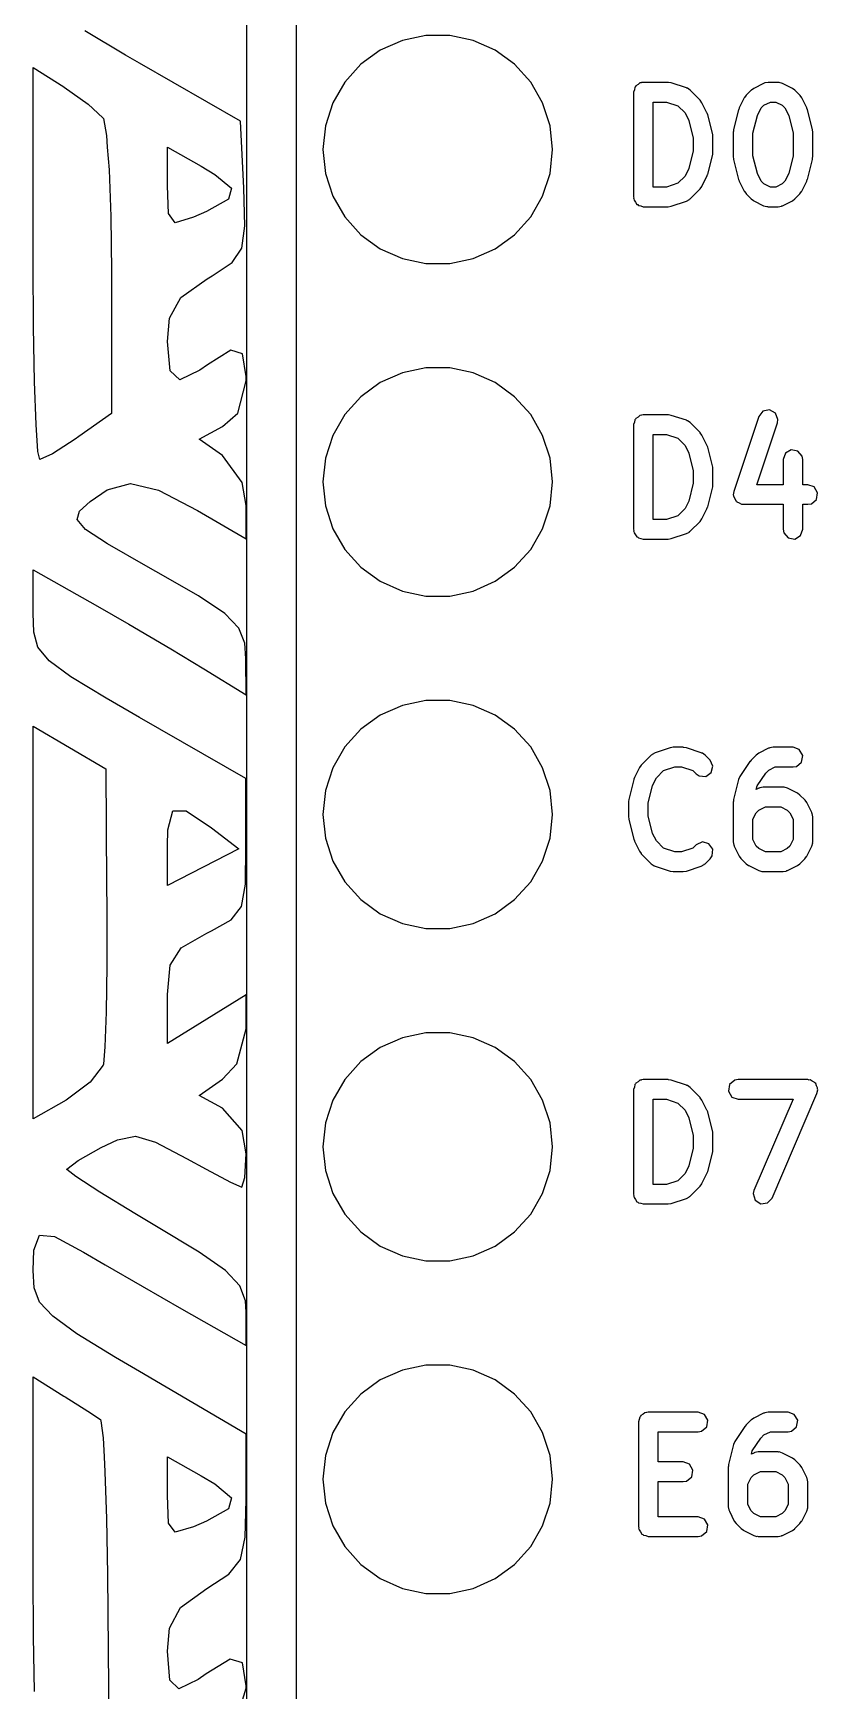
# Model space of a CAD drawing. Header units: millimetres. Extents: x 38 to 487, y 14 to 137.
# Drawn here: x 55.74 to 61.73, y 94.73 to 107.39 of the extents above; entities that cross this region are included whole.
import ezdxf

# ---------------------------------------------------------------- set-up
doc = ezdxf.new("R2010")
doc.units = ezdxf.units.MM
doc.layers.add('BLACK', color=20, linetype='Continuous')

msp = doc.modelspace()

# ---------------------------------------------------------------- linework, layer by layer
at = {"layer": 'BLACK', "linetype": 'Continuous'}
for p, q in [((57.753, 90.184), (57.753, 117.744)), ((57.372, 108.662), (57.372, 89.993)), ((56.449, 107.226), (56.138, 107.411)), ((58.562, 107.338), (58.394, 107.263)), ((58.741, 107.376), (58.562, 107.338)), ((58.924, 107.376), (58.741, 107.376)), ((59.103, 107.338), (58.924, 107.376)), ((59.271, 107.263), (59.103, 107.338)), ((56.556, 107.164), (56.449, 107.226)), ((57.326, 106.721), (56.556, 107.164)), ((58.394, 107.263), (58.246, 107.155)), ((59.419, 107.155), (59.271, 107.263)), ((55.744, 105.634), (55.744, 107.132)), ((55.744, 107.132), (55.979, 106.983)), ((58.246, 107.155), (58.124, 107.019)), ((59.542, 107.019), (59.419, 107.155)), ((55.979, 106.983), (55.982, 106.981)), ((55.982, 106.981), (56.165, 106.85)), ((58.124, 107.019), (58.032, 106.861)), ((59.633, 106.861), (59.542, 107.019)), ((60.333, 106.961), (60.326, 106.942)), ((60.326, 106.942), (60.326, 106.142)), ((60.336, 106.98), (60.333, 106.961)), ((60.341, 106.984), (60.336, 106.98)), ((60.344, 106.99), (60.341, 106.984)), ((60.361, 107), (60.344, 106.99)), ((60.375, 107.013), (60.361, 107)), ((60.385, 107.014), (60.375, 107.013)), ((60.388, 107.016), (60.385, 107.014)), ((60.391, 107.016), (60.388, 107.016)), ((60.401, 107.017), (60.391, 107.016)), ((60.592, 107.017), (60.401, 107.017)), ((60.593, 107.017), (60.592, 107.017)), ((60.615, 107.013), (60.593, 107.017)), ((60.73, 106.975), (60.615, 107.013)), ((60.733, 106.973), (60.73, 106.975)), ((60.738, 106.972), (60.733, 106.973)), ((60.759, 106.957), (60.738, 106.972)), ((60.835, 106.881), (60.759, 106.957)), ((61.186, 106.919), (61.173, 106.901)), ((61.224, 106.957), (61.186, 106.919)), ((61.226, 106.958), (61.224, 106.957)), ((61.244, 106.971), (61.226, 106.958)), ((61.32, 107.009), (61.244, 106.971)), ((61.324, 107.01), (61.32, 107.009)), ((61.328, 107.013), (61.324, 107.01)), ((61.354, 107.017), (61.328, 107.013)), ((61.43, 107.017), (61.354, 107.017)), ((61.434, 107.016), (61.43, 107.017)), ((61.438, 107.017), (61.434, 107.016)), ((61.463, 107.009), (61.438, 107.017)), ((61.539, 106.971), (61.463, 107.009)), ((61.541, 106.97), (61.539, 106.971)), ((61.559, 106.957), (61.541, 106.97)), ((61.597, 106.919), (61.559, 106.957)), ((61.598, 106.918), (61.597, 106.919)), ((61.611, 106.9), (61.598, 106.918)), ((56.165, 106.85), (56.277, 106.746)), ((58.032, 106.861), (57.975, 106.686)), ((59.69, 106.686), (59.633, 106.861)), ((60.476, 106.217), (60.476, 106.867)), ((60.476, 106.867), (60.579, 106.867)), ((60.579, 106.867), (60.665, 106.839)), ((60.665, 106.839), (60.72, 106.784)), ((60.72, 106.784), (60.749, 106.726)), ((60.836, 106.88), (60.835, 106.881)), ((60.849, 106.862), (60.836, 106.88)), ((60.887, 106.785), (60.849, 106.862)), ((60.888, 106.782), (60.887, 106.785)), ((60.893, 106.77), (60.888, 106.782)), ((61.128, 106.808), (61.09, 106.656)), ((61.13, 106.811), (61.128, 106.808)), ((61.134, 106.823), (61.13, 106.811)), ((61.172, 106.9), (61.134, 106.823)), ((61.173, 106.901), (61.172, 106.9)), ((61.272, 106.764), (61.301, 106.822)), ((61.301, 106.822), (61.322, 106.843)), ((61.322, 106.843), (61.371, 106.867)), ((61.371, 106.867), (61.412, 106.867)), ((61.412, 106.867), (61.461, 106.843)), ((61.461, 106.843), (61.482, 106.822)), ((61.482, 106.822), (61.511, 106.764)), ((61.649, 106.823), (61.611, 106.9)), ((61.65, 106.82), (61.649, 106.823)), ((61.655, 106.808), (61.65, 106.82)), ((61.693, 106.656), (61.655, 106.808)), ((56.277, 106.746), (56.28, 106.741)), ((56.28, 106.741), (56.303, 106.611)), ((57.351, 106.208), (57.326, 106.721)), ((57.975, 106.686), (57.956, 106.504)), ((59.709, 106.504), (59.69, 106.686)), ((60.749, 106.726), (60.783, 106.59)), ((60.931, 106.618), (60.893, 106.77)), ((61.09, 106.656), (61.089, 106.641)), ((61.238, 106.628), (61.272, 106.764)), ((61.511, 106.764), (61.545, 106.628)), ((61.693, 106.652), (61.693, 106.656)), ((61.695, 106.638), (61.693, 106.652)), ((56.303, 106.611), (56.31, 106.522)), ((60.783, 106.59), (60.783, 106.494)), ((60.931, 106.614), (60.931, 106.618)), ((60.933, 106.599), (60.931, 106.614)), ((60.933, 106.485), (60.933, 106.599)), ((61.089, 106.641), (61.088, 106.638)), ((61.088, 106.638), (61.088, 106.447)), ((61.238, 106.456), (61.238, 106.628)), ((61.545, 106.628), (61.545, 106.456)), ((61.695, 106.447), (61.695, 106.638)), ((56.31, 106.522), (56.323, 106.349)), ((56.77, 106.226), (56.77, 106.522)), ((56.77, 106.522), (57.026, 106.376)), ((57.956, 106.504), (57.975, 106.322)), ((59.69, 106.322), (59.709, 106.504)), ((60.783, 106.494), (60.749, 106.359)), ((60.893, 106.315), (60.931, 106.467)), ((60.931, 106.467), (60.932, 106.482)), ((60.932, 106.482), (60.933, 106.485)), ((61.088, 106.447), (61.091, 106.432)), ((61.091, 106.432), (61.09, 106.429)), ((61.09, 106.429), (61.128, 106.276)), ((61.272, 106.321), (61.238, 106.456)), ((61.545, 106.456), (61.511, 106.321)), ((61.655, 106.276), (61.693, 106.429)), ((61.693, 106.429), (61.694, 106.444)), ((61.694, 106.444), (61.695, 106.447)), ((56.323, 106.349), (56.336, 105.992)), ((57.026, 106.376), (57.131, 106.314)), ((57.131, 106.314), (57.259, 106.208)), ((57.975, 106.322), (58.032, 106.148)), ((59.633, 106.148), (59.69, 106.322)), ((60.72, 106.301), (60.665, 106.246)), ((60.749, 106.359), (60.72, 106.301)), ((60.849, 106.223), (60.887, 106.299)), ((60.887, 106.299), (60.891, 106.312)), ((60.891, 106.312), (60.893, 106.315)), ((61.128, 106.276), (61.134, 106.265)), ((61.301, 106.263), (61.272, 106.321)), ((61.511, 106.321), (61.482, 106.263)), ((61.649, 106.261), (61.653, 106.274)), ((61.653, 106.274), (61.655, 106.276)), ((56.777, 106.015), (56.77, 106.226)), ((57.259, 106.208), (57.236, 106.125)), ((57.361, 105.922), (57.351, 106.208)), ((58.032, 106.148), (58.124, 105.989)), ((59.542, 105.989), (59.633, 106.148)), ((60.579, 106.217), (60.476, 106.217)), ((60.665, 106.246), (60.579, 106.217)), ((60.759, 106.127), (60.835, 106.204)), ((60.835, 106.204), (60.848, 106.222)), ((60.848, 106.222), (60.849, 106.223)), ((61.134, 106.265), (61.134, 106.261)), ((61.134, 106.261), (61.172, 106.185)), ((61.172, 106.185), (61.186, 106.167)), ((61.186, 106.167), (61.186, 106.165)), ((61.186, 106.165), (61.224, 106.127)), ((61.322, 106.242), (61.301, 106.263)), ((61.371, 106.217), (61.322, 106.242)), ((61.412, 106.217), (61.371, 106.217)), ((61.461, 106.242), (61.412, 106.217)), ((61.482, 106.263), (61.461, 106.242)), ((61.559, 106.127), (61.597, 106.165)), ((61.597, 106.165), (61.61, 106.184)), ((61.61, 106.184), (61.611, 106.185)), ((61.611, 106.185), (61.649, 106.261)), ((57.066, 106.03), (56.968, 105.986)), ((57.236, 106.125), (57.066, 106.03)), ((60.326, 106.142), (60.328, 106.133)), ((60.328, 106.133), (60.327, 106.129)), ((60.327, 106.129), (60.329, 106.126)), ((60.329, 106.126), (60.331, 106.117)), ((60.331, 106.117), (60.343, 106.102)), ((60.343, 106.102), (60.353, 106.085)), ((60.353, 106.085), (60.359, 106.083)), ((60.359, 106.083), (60.364, 106.077)), ((60.364, 106.077), (60.383, 106.074)), ((60.383, 106.074), (60.401, 106.067)), ((60.401, 106.067), (60.592, 106.067)), ((60.592, 106.067), (60.614, 106.071)), ((60.614, 106.071), (60.615, 106.071)), ((60.615, 106.071), (60.73, 106.109)), ((60.73, 106.109), (60.753, 106.122)), ((60.753, 106.122), (60.755, 106.125)), ((60.755, 106.125), (60.759, 106.127)), ((61.224, 106.127), (61.243, 106.114)), ((61.243, 106.114), (61.244, 106.113)), ((61.244, 106.113), (61.32, 106.075)), ((61.32, 106.075), (61.345, 106.068)), ((61.345, 106.068), (61.349, 106.069)), ((61.349, 106.069), (61.354, 106.067)), ((61.354, 106.067), (61.43, 106.067)), ((61.43, 106.067), (61.455, 106.072)), ((61.455, 106.072), (61.459, 106.075)), ((61.459, 106.075), (61.463, 106.075)), ((61.463, 106.075), (61.539, 106.113)), ((61.539, 106.113), (61.557, 106.127)), ((61.557, 106.127), (61.559, 106.127)), ((56.336, 105.992), (56.341, 105.573)), ((56.828, 105.945), (56.777, 106.015)), ((56.968, 105.986), (56.828, 105.945)), ((57.338, 105.751), (57.361, 105.922)), ((58.124, 105.989), (58.246, 105.853)), ((59.419, 105.853), (59.542, 105.989)), ((58.246, 105.853), (58.394, 105.745)), ((59.271, 105.745), (59.419, 105.853)), ((57.111, 105.539), (57.262, 105.642)), ((57.262, 105.642), (57.338, 105.751)), ((58.394, 105.745), (58.562, 105.671)), ((58.562, 105.671), (58.741, 105.633)), ((58.924, 105.633), (59.103, 105.671)), ((59.103, 105.671), (59.271, 105.745)), ((55.747, 105.149), (55.744, 105.634)), ((56.341, 105.573), (56.343, 104.488)), ((56.871, 105.373), (57.073, 105.517)), ((57.073, 105.517), (57.111, 105.539)), ((58.741, 105.633), (58.924, 105.633)), ((56.785, 105.216), (56.871, 105.373)), ((55.754, 104.729), (55.747, 105.149)), ((56.77, 105.036), (56.785, 105.216)), ((56.79, 104.813), (56.77, 105.036)), ((57.253, 104.97), (57.075, 104.859)), ((57.342, 104.943), (57.253, 104.97)), ((57.369, 104.769), (57.342, 104.943)), ((56.864, 104.744), (56.79, 104.813)), ((57.017, 104.817), (56.864, 104.744)), ((57.075, 104.859), (57.017, 104.817)), ((57.369, 104.736), (57.369, 104.769)), ((58.562, 104.797), (58.394, 104.723)), ((58.741, 104.835), (58.562, 104.797)), ((58.924, 104.835), (58.741, 104.835)), ((59.103, 104.797), (58.924, 104.835)), ((59.271, 104.723), (59.103, 104.797)), ((55.766, 104.402), (55.754, 104.729)), ((57.306, 104.49), (57.369, 104.736)), ((58.394, 104.723), (58.246, 104.615)), ((59.419, 104.615), (59.271, 104.723)), ((58.246, 104.615), (58.124, 104.479)), ((59.542, 104.479), (59.419, 104.615)), ((61.314, 104.504), (61.282, 104.464)), ((61.365, 104.514), (61.314, 104.504)), ((61.41, 104.49), (61.365, 104.514)), ((55.781, 104.196), (55.766, 104.402)), ((56.343, 104.488), (56.094, 104.312)), ((57.01, 104.291), (57.19, 104.387)), ((57.19, 104.387), (57.306, 104.49)), ((58.124, 104.479), (58.032, 104.32)), ((59.633, 104.32), (59.542, 104.479)), ((60.333, 104.42), (60.326, 104.402)), ((60.326, 104.402), (60.326, 103.602)), ((60.336, 104.439), (60.333, 104.42)), ((60.341, 104.444), (60.336, 104.439)), ((60.344, 104.45), (60.341, 104.444)), ((60.361, 104.46), (60.344, 104.45)), ((60.375, 104.472), (60.361, 104.46)), ((60.385, 104.474), (60.375, 104.472)), ((60.388, 104.476), (60.385, 104.474)), ((60.391, 104.475), (60.388, 104.476)), ((60.401, 104.477), (60.391, 104.475)), ((60.592, 104.477), (60.401, 104.477)), ((60.593, 104.476), (60.592, 104.477)), ((60.615, 104.473), (60.593, 104.476)), ((60.73, 104.435), (60.615, 104.473)), ((60.733, 104.432), (60.73, 104.435)), ((60.738, 104.432), (60.733, 104.432)), ((60.759, 104.417), (60.738, 104.432)), ((60.835, 104.341), (60.759, 104.417)), ((61.282, 104.464), (61.092, 103.892)), ((61.267, 103.943), (61.425, 104.416)), ((61.428, 104.442), (61.41, 104.49)), ((61.425, 104.416), (61.428, 104.442)), ((56.064, 104.29), (55.892, 104.18)), ((56.094, 104.312), (56.064, 104.29)), ((57.19, 104.165), (57.01, 104.291)), ((58.032, 104.32), (57.975, 104.146)), ((59.69, 104.146), (59.633, 104.32)), ((60.476, 103.677), (60.476, 104.327)), ((60.476, 104.327), (60.579, 104.327)), ((60.579, 104.327), (60.665, 104.298)), ((60.665, 104.298), (60.72, 104.243)), ((60.72, 104.243), (60.749, 104.185)), ((60.836, 104.339), (60.835, 104.341)), ((60.849, 104.321), (60.836, 104.339)), ((60.887, 104.245), (60.849, 104.321)), ((60.888, 104.241), (60.887, 104.245)), ((55.795, 104.135), (55.781, 104.196)), ((55.892, 104.18), (55.795, 104.135)), ((57.34, 103.961), (57.19, 104.165)), ((57.975, 104.146), (57.956, 103.964)), ((59.709, 103.964), (59.69, 104.146)), ((60.749, 104.185), (60.783, 104.05)), ((60.893, 104.23), (60.888, 104.241)), ((60.931, 104.077), (60.893, 104.23)), ((61.487, 104.183), (61.469, 104.135)), ((61.469, 104.135), (61.469, 103.943)), ((61.531, 104.209), (61.487, 104.183)), ((61.581, 104.2), (61.531, 104.209)), ((61.614, 104.161), (61.581, 104.2)), ((61.619, 104.135), (61.614, 104.161)), ((61.619, 103.943), (61.619, 104.135)), ((60.783, 104.05), (60.783, 103.954)), ((60.931, 104.074), (60.931, 104.077)), ((60.933, 104.059), (60.931, 104.074)), ((60.933, 103.945), (60.933, 104.059)), ((56.179, 103.814), (56.309, 103.905)), ((56.309, 103.905), (56.487, 103.953)), ((56.487, 103.953), (56.7, 103.901)), ((56.7, 103.901), (56.998, 103.746)), ((57.369, 103.784), (57.34, 103.961)), ((57.956, 103.964), (57.975, 103.782)), ((59.69, 103.782), (59.709, 103.964)), ((60.783, 103.954), (60.749, 103.818)), ((60.893, 103.774), (60.931, 103.926)), ((60.931, 103.926), (60.932, 103.941)), ((60.932, 103.941), (60.933, 103.945)), ((61.092, 103.892), (61.088, 103.866)), ((61.088, 103.866), (61.09, 103.861)), ((61.469, 103.943), (61.267, 103.943)), ((61.658, 103.943), (61.619, 103.943)), ((61.706, 103.926), (61.658, 103.943)), ((61.732, 103.882), (61.706, 103.926)), ((61.723, 103.831), (61.732, 103.882)), ((56.08, 103.677), (56.098, 103.741)), ((56.098, 103.741), (56.179, 103.814)), ((56.998, 103.746), (57.369, 103.529)), ((57.369, 103.529), (57.369, 103.784)), ((57.975, 103.782), (58.032, 103.607)), ((59.633, 103.607), (59.69, 103.782)), ((60.72, 103.761), (60.665, 103.705)), ((60.749, 103.818), (60.72, 103.761)), ((60.849, 103.683), (60.887, 103.759)), ((60.887, 103.759), (60.891, 103.771)), ((60.891, 103.771), (60.893, 103.774)), ((61.09, 103.861), (61.089, 103.855)), ((61.089, 103.855), (61.099, 103.838)), ((61.099, 103.838), (61.107, 103.819)), ((61.107, 103.819), (61.112, 103.816)), ((61.112, 103.816), (61.115, 103.811)), ((61.115, 103.811), (61.134, 103.804)), ((61.134, 103.804), (61.152, 103.794)), ((61.152, 103.794), (61.158, 103.795)), ((61.158, 103.795), (61.163, 103.793)), ((61.163, 103.793), (61.469, 103.793)), ((61.469, 103.793), (61.469, 103.602)), ((61.619, 103.602), (61.619, 103.793)), ((61.619, 103.793), (61.658, 103.793)), ((61.658, 103.793), (61.684, 103.798)), ((61.684, 103.798), (61.723, 103.831)), ((56.144, 103.601), (56.08, 103.677)), ((60.579, 103.677), (60.476, 103.677)), ((60.665, 103.705), (60.579, 103.677)), ((60.759, 103.587), (60.835, 103.663)), ((60.835, 103.663), (60.848, 103.681)), ((60.848, 103.681), (60.849, 103.683)), ((56.311, 103.49), (56.144, 103.601)), ((56.603, 103.323), (56.311, 103.49)), ((58.032, 103.607), (58.124, 103.449)), ((59.542, 103.449), (59.633, 103.607)), ((60.326, 103.602), (60.328, 103.592)), ((60.328, 103.592), (60.327, 103.589)), ((60.327, 103.589), (60.329, 103.586)), ((60.329, 103.586), (60.331, 103.576)), ((60.331, 103.576), (60.343, 103.561)), ((60.343, 103.561), (60.353, 103.544)), ((60.353, 103.544), (60.359, 103.542)), ((60.359, 103.542), (60.364, 103.537)), ((60.364, 103.537), (60.383, 103.533)), ((60.383, 103.533), (60.401, 103.527)), ((60.401, 103.527), (60.592, 103.527)), ((60.592, 103.527), (60.614, 103.531)), ((60.614, 103.531), (60.615, 103.531)), ((60.615, 103.531), (60.73, 103.569)), ((60.73, 103.569), (60.753, 103.581)), ((60.753, 103.581), (60.755, 103.585)), ((60.755, 103.585), (60.759, 103.587)), ((61.469, 103.602), (61.474, 103.576)), ((61.474, 103.576), (61.506, 103.537)), ((61.506, 103.537), (61.557, 103.528)), ((61.557, 103.528), (61.601, 103.554)), ((61.601, 103.554), (61.619, 103.602)), ((58.124, 103.449), (58.246, 103.313)), ((59.419, 103.313), (59.542, 103.449)), ((55.744, 102.962), (55.744, 103.292)), ((55.744, 103.292), (56.236, 103.014)), ((56.68, 103.279), (56.603, 103.323)), ((57.005, 103.093), (56.68, 103.279)), ((58.246, 103.313), (58.394, 103.205)), ((59.271, 103.205), (59.419, 103.313)), ((58.394, 103.205), (58.562, 103.13)), ((58.562, 103.13), (58.741, 103.092)), ((58.924, 103.092), (59.103, 103.13)), ((59.103, 103.13), (59.271, 103.205)), ((56.236, 103.014), (56.474, 102.877)), ((57.207, 102.958), (57.005, 103.093)), ((58.741, 103.092), (58.924, 103.092)), ((55.749, 102.815), (55.744, 102.962)), ((56.474, 102.877), (56.795, 102.689)), ((57.315, 102.847), (57.207, 102.958)), ((55.781, 102.702), (55.749, 102.815)), ((57.359, 102.732), (57.315, 102.847)), ((57.367, 102.616), (57.359, 102.732)), ((55.867, 102.597), (55.781, 102.702)), ((56.032, 102.476), (55.867, 102.597)), ((56.795, 102.689), (57.048, 102.536)), ((57.369, 102.337), (57.367, 102.616)), ((56.302, 102.312), (56.032, 102.476)), ((57.048, 102.536), (57.369, 102.337)), ((56.556, 102.165), (56.302, 102.312)), ((58.562, 102.257), (58.394, 102.183)), ((58.741, 102.295), (58.562, 102.257)), ((58.924, 102.295), (58.741, 102.295)), ((59.103, 102.257), (58.924, 102.295)), ((59.271, 102.183), (59.103, 102.257)), ((55.744, 99.097), (55.744, 102.098)), ((55.744, 102.098), (56.022, 101.935)), ((57.368, 101.697), (56.556, 102.165)), ((58.394, 102.183), (58.246, 102.075)), ((59.419, 102.075), (59.271, 102.183)), ((58.246, 102.075), (58.124, 101.939)), ((59.542, 101.939), (59.419, 102.075)), ((56.022, 101.935), (56.3, 101.773)), ((58.124, 101.939), (58.032, 101.78)), ((59.633, 101.78), (59.542, 101.939)), ((60.462, 101.877), (60.386, 101.801)), ((60.466, 101.879), (60.462, 101.877)), ((60.469, 101.882), (60.466, 101.879)), ((60.492, 101.895), (60.469, 101.882)), ((60.606, 101.933), (60.492, 101.895)), ((60.608, 101.933), (60.606, 101.933)), ((60.63, 101.937), (60.608, 101.933)), ((60.706, 101.937), (60.63, 101.937)), ((60.707, 101.936), (60.706, 101.937)), ((60.73, 101.933), (60.707, 101.936)), ((60.844, 101.895), (60.73, 101.933)), ((60.847, 101.892), (60.844, 101.895)), ((60.852, 101.892), (60.847, 101.892)), ((60.873, 101.877), (60.852, 101.892)), ((60.911, 101.839), (60.873, 101.877)), ((60.933, 101.792), (60.911, 101.839)), ((61.224, 101.839), (61.218, 101.829)), ((61.262, 101.877), (61.224, 101.839)), ((61.264, 101.877), (61.262, 101.877)), ((61.282, 101.891), (61.264, 101.877)), ((61.358, 101.929), (61.282, 101.891)), ((61.363, 101.929), (61.358, 101.929)), ((61.366, 101.932), (61.363, 101.929)), ((61.392, 101.937), (61.366, 101.932)), ((61.544, 101.937), (61.392, 101.937)), ((61.592, 101.919), (61.544, 101.937)), ((61.618, 101.875), (61.592, 101.919)), ((61.609, 101.824), (61.618, 101.875)), ((56.3, 101.773), (56.305, 100.88)), ((58.032, 101.78), (57.975, 101.606)), ((59.69, 101.606), (59.633, 101.78)), ((60.372, 101.781), (60.334, 101.705)), ((60.373, 101.782), (60.372, 101.781)), ((60.386, 101.801), (60.373, 101.782)), ((60.501, 101.703), (60.556, 101.758)), ((60.556, 101.758), (60.642, 101.787)), ((60.642, 101.787), (60.694, 101.787)), ((60.694, 101.787), (60.78, 101.758)), ((60.78, 101.758), (60.805, 101.733)), ((60.805, 101.733), (60.827, 101.718)), ((60.827, 101.718), (60.878, 101.713)), ((60.878, 101.713), (60.92, 101.743)), ((60.92, 101.743), (60.933, 101.792)), ((61.139, 101.713), (61.129, 101.69)), ((61.215, 101.827), (61.139, 101.713)), ((61.218, 101.829), (61.215, 101.827)), ((61.271, 101.641), (61.336, 101.738)), ((61.336, 101.738), (61.36, 101.762)), ((61.36, 101.762), (61.409, 101.787)), ((61.409, 101.787), (61.544, 101.787)), ((61.544, 101.787), (61.57, 101.791)), ((61.57, 101.791), (61.609, 101.824)), ((57.368, 101.179), (57.368, 101.697)), ((57.975, 101.606), (57.956, 101.424)), ((59.709, 101.424), (59.69, 101.606)), ((60.328, 101.69), (60.29, 101.537)), ((60.33, 101.692), (60.328, 101.69)), ((60.334, 101.705), (60.33, 101.692)), ((60.438, 101.51), (60.472, 101.645)), ((60.472, 101.645), (60.501, 101.703)), ((61.128, 101.69), (61.09, 101.537)), ((61.129, 101.69), (61.128, 101.69)), ((61.264, 101.615), (61.271, 101.641)), ((61.282, 101.624), (61.264, 101.615)), ((61.286, 101.625), (61.282, 101.624)), ((61.29, 101.628), (61.286, 101.625)), ((61.315, 101.632), (61.29, 101.628)), ((61.468, 101.632), (61.315, 101.632)), ((61.472, 101.631), (61.468, 101.632)), ((61.476, 101.632), (61.472, 101.631)), ((61.501, 101.624), (61.476, 101.632)), ((61.578, 101.586), (61.501, 101.624)), ((61.579, 101.585), (61.578, 101.586)), ((61.597, 101.572), (61.579, 101.585)), ((60.289, 101.522), (60.288, 101.519)), ((60.288, 101.519), (60.288, 101.405)), ((60.29, 101.537), (60.289, 101.522)), ((60.438, 101.414), (60.438, 101.51)), ((61.089, 101.522), (61.088, 101.519)), ((61.088, 101.519), (61.088, 101.214)), ((61.09, 101.537), (61.089, 101.522)), ((61.263, 101.436), (61.284, 101.457)), ((61.284, 101.457), (61.333, 101.482)), ((61.333, 101.482), (61.45, 101.482)), ((61.45, 101.482), (61.5, 101.457)), ((61.5, 101.457), (61.52, 101.436)), ((61.635, 101.534), (61.597, 101.572)), ((61.636, 101.532), (61.635, 101.534)), ((61.649, 101.514), (61.636, 101.532)), ((61.687, 101.438), (61.649, 101.514)), ((56.773, 101.305), (56.81, 101.45)), ((56.81, 101.45), (56.911, 101.451)), ((56.911, 101.451), (57.106, 101.32)), ((57.956, 101.424), (57.975, 101.242)), ((59.69, 101.242), (59.709, 101.424)), ((60.288, 101.405), (60.291, 101.39)), ((60.291, 101.39), (60.29, 101.386)), ((60.29, 101.386), (60.328, 101.234)), ((60.472, 101.278), (60.438, 101.414)), ((61.238, 101.387), (61.263, 101.436)), ((61.238, 101.232), (61.238, 101.387)), ((61.52, 101.436), (61.545, 101.387)), ((61.545, 101.387), (61.545, 101.232)), ((61.688, 101.434), (61.687, 101.438)), ((61.691, 101.43), (61.688, 101.434)), ((61.695, 101.405), (61.691, 101.43)), ((61.695, 101.214), (61.695, 101.405)), ((56.77, 101.182), (56.773, 101.305)), ((57.106, 101.32), (57.313, 101.161)), ((57.975, 101.242), (58.032, 101.067)), ((59.633, 101.067), (59.69, 101.242)), ((60.328, 101.234), (60.334, 101.222)), ((60.334, 101.222), (60.334, 101.219)), ((60.334, 101.219), (60.372, 101.143)), ((60.501, 101.221), (60.472, 101.278)), ((60.556, 101.165), (60.501, 101.221)), ((60.852, 101.213), (60.805, 101.191)), ((60.901, 101.199), (60.852, 101.213)), ((61.088, 101.214), (61.093, 101.189)), ((61.263, 101.182), (61.238, 101.232)), ((61.545, 101.232), (61.52, 101.182)), ((61.687, 101.181), (61.695, 101.206)), ((61.694, 101.21), (61.695, 101.214)), ((61.695, 101.206), (61.694, 101.21)), ((56.77, 100.88), (56.77, 101.182)), ((57.313, 101.161), (56.77, 100.88)), ((57.364, 100.89), (57.368, 101.179)), ((60.372, 101.143), (60.386, 101.125)), ((60.386, 101.125), (60.386, 101.123)), ((60.386, 101.123), (60.462, 101.047)), ((60.642, 101.137), (60.556, 101.165)), ((60.694, 101.137), (60.642, 101.137)), ((60.78, 101.165), (60.694, 101.137)), ((60.805, 101.191), (60.78, 101.165)), ((60.873, 101.047), (60.911, 101.085)), ((60.931, 101.157), (60.901, 101.199)), ((60.911, 101.085), (60.926, 101.106)), ((60.926, 101.106), (60.931, 101.157)), ((61.093, 101.189), (61.095, 101.185)), ((61.095, 101.185), (61.096, 101.181)), ((61.096, 101.181), (61.134, 101.104)), ((61.134, 101.104), (61.147, 101.086)), ((61.147, 101.086), (61.148, 101.085)), ((61.148, 101.085), (61.186, 101.047)), ((61.284, 101.162), (61.263, 101.182)), ((61.333, 101.137), (61.284, 101.162)), ((61.45, 101.137), (61.333, 101.137)), ((61.5, 101.162), (61.45, 101.137)), ((61.52, 101.182), (61.5, 101.162)), ((61.597, 101.047), (61.635, 101.085)), ((61.635, 101.085), (61.648, 101.103)), ((61.648, 101.103), (61.649, 101.104)), ((61.649, 101.104), (61.687, 101.181)), ((58.032, 101.067), (58.124, 100.909)), ((59.542, 100.909), (59.633, 101.067)), ((60.462, 101.047), (60.484, 101.032)), ((60.484, 101.032), (60.488, 101.032)), ((60.488, 101.032), (60.492, 101.029)), ((60.492, 101.029), (60.606, 100.991)), ((60.606, 100.991), (60.628, 100.987)), ((60.628, 100.987), (60.63, 100.987)), ((60.63, 100.987), (60.706, 100.987)), ((60.706, 100.987), (60.728, 100.991)), ((60.728, 100.991), (60.73, 100.991)), ((60.73, 100.991), (60.844, 101.029)), ((60.844, 101.029), (60.867, 101.041)), ((60.867, 101.041), (60.869, 101.045)), ((60.869, 101.045), (60.873, 101.047)), ((61.186, 101.047), (61.205, 101.034)), ((61.205, 101.034), (61.206, 101.033)), ((61.206, 101.033), (61.282, 100.995)), ((61.282, 100.995), (61.307, 100.987)), ((61.307, 100.987), (61.311, 100.988)), ((61.311, 100.988), (61.315, 100.987)), ((61.315, 100.987), (61.468, 100.987)), ((61.468, 100.987), (61.493, 100.991)), ((61.493, 100.991), (61.497, 100.994)), ((61.497, 100.994), (61.501, 100.995)), ((61.501, 100.995), (61.578, 101.033)), ((61.578, 101.033), (61.596, 101.046)), ((61.596, 101.046), (61.597, 101.047)), ((56.305, 100.88), (56.306, 100.709)), ((57.334, 100.72), (57.364, 100.89)), ((58.124, 100.909), (58.246, 100.773)), ((59.419, 100.773), (59.542, 100.909)), ((56.306, 100.709), (56.306, 100.69)), ((57.255, 100.619), (57.334, 100.72)), ((58.246, 100.773), (58.394, 100.665)), ((59.271, 100.665), (59.419, 100.773)), ((56.306, 100.69), (56.306, 100.273)), ((57.105, 100.534), (57.255, 100.619)), ((58.394, 100.665), (58.562, 100.59)), ((58.562, 100.59), (58.741, 100.552)), ((58.924, 100.552), (59.103, 100.59)), ((59.103, 100.59), (59.271, 100.665)), ((56.875, 100.405), (57.07, 100.517)), ((57.07, 100.517), (57.105, 100.534)), ((58.741, 100.552), (58.924, 100.552)), ((56.79, 100.272), (56.875, 100.405)), ((56.306, 100.273), (56.301, 99.912)), ((56.77, 100.047), (56.79, 100.272)), ((56.77, 100.024), (56.77, 100.047)), ((56.77, 99.674), (56.77, 100.024)), ((57.369, 100.044), (57.07, 99.859)), ((57.369, 99.785), (57.369, 100.044)), ((56.301, 99.912), (56.292, 99.647)), ((57.07, 99.859), (56.77, 99.674)), ((57.3, 99.519), (57.369, 99.785)), ((58.562, 99.717), (58.394, 99.643)), ((58.741, 99.755), (58.562, 99.717)), ((58.924, 99.755), (58.741, 99.755)), ((59.103, 99.717), (58.924, 99.755)), ((59.271, 99.643), (59.103, 99.717)), ((56.292, 99.647), (56.28, 99.515)), ((58.394, 99.643), (58.246, 99.535)), ((59.419, 99.535), (59.271, 99.643)), ((56.278, 99.508), (56.178, 99.377)), ((56.28, 99.515), (56.278, 99.508)), ((57.19, 99.401), (57.3, 99.519)), ((58.246, 99.535), (58.124, 99.399)), ((59.542, 99.399), (59.419, 99.535)), ((56.178, 99.377), (55.996, 99.241)), ((57.01, 99.275), (57.19, 99.401)), ((58.124, 99.399), (58.032, 99.24)), ((59.633, 99.24), (59.542, 99.399)), ((60.333, 99.34), (60.326, 99.322)), ((60.326, 99.322), (60.326, 98.522)), ((60.336, 99.359), (60.333, 99.34)), ((60.341, 99.364), (60.336, 99.359)), ((60.344, 99.37), (60.341, 99.364)), ((60.361, 99.38), (60.344, 99.37)), ((60.375, 99.392), (60.361, 99.38)), ((60.385, 99.394), (60.375, 99.392)), ((60.388, 99.396), (60.385, 99.394)), ((60.391, 99.395), (60.388, 99.396)), ((60.401, 99.397), (60.391, 99.395)), ((60.592, 99.397), (60.401, 99.397)), ((60.593, 99.396), (60.592, 99.397)), ((60.615, 99.393), (60.593, 99.396)), ((60.73, 99.355), (60.615, 99.393)), ((60.733, 99.352), (60.73, 99.355)), ((60.738, 99.352), (60.733, 99.352)), ((60.759, 99.337), (60.738, 99.352)), ((60.835, 99.261), (60.759, 99.337)), ((61.06, 99.359), (61.051, 99.309)), ((61.051, 99.309), (61.077, 99.264)), ((61.099, 99.392), (61.06, 99.359)), ((61.125, 99.397), (61.099, 99.392)), ((61.658, 99.397), (61.125, 99.397)), ((61.667, 99.394), (61.658, 99.397)), ((61.675, 99.395), (61.667, 99.394)), ((61.69, 99.385), (61.675, 99.395)), ((61.706, 99.379), (61.69, 99.385)), ((61.711, 99.372), (61.706, 99.379)), ((61.718, 99.367), (61.711, 99.372)), ((61.723, 99.35), (61.718, 99.367)), ((61.732, 99.335), (61.723, 99.35)), ((61.727, 99.292), (61.733, 99.318)), ((61.731, 99.326), (61.732, 99.335)), ((61.733, 99.318), (61.731, 99.326)), ((55.996, 99.241), (55.744, 99.097)), ((57.19, 99.179), (57.01, 99.275)), ((57.34, 99.009), (57.19, 99.179)), ((58.032, 99.24), (57.975, 99.066)), ((59.69, 99.066), (59.633, 99.24)), ((60.476, 98.597), (60.476, 99.247)), ((60.476, 99.247), (60.579, 99.247)), ((60.579, 99.247), (60.665, 99.218)), ((60.665, 99.218), (60.72, 99.163)), ((60.836, 99.259), (60.835, 99.261)), ((60.849, 99.241), (60.836, 99.259)), ((60.887, 99.165), (60.849, 99.241)), ((61.077, 99.264), (61.125, 99.247)), ((61.125, 99.247), (61.545, 99.247)), ((61.545, 99.247), (61.246, 98.551)), ((61.384, 98.492), (61.727, 99.292)), ((57.975, 99.066), (57.956, 98.884)), ((59.709, 98.884), (59.69, 99.066)), ((60.72, 99.163), (60.749, 99.105)), ((60.749, 99.105), (60.783, 98.97)), ((60.888, 99.161), (60.887, 99.165)), ((60.893, 99.15), (60.888, 99.161)), ((60.931, 98.997), (60.893, 99.15)), ((56.262, 98.878), (56.387, 98.937)), ((56.387, 98.937), (56.524, 98.964)), ((56.524, 98.964), (56.678, 98.919)), ((57.369, 98.829), (57.34, 99.009)), ((60.783, 98.97), (60.783, 98.874)), ((60.931, 98.994), (60.931, 98.997)), ((60.933, 98.979), (60.931, 98.994)), ((60.933, 98.865), (60.933, 98.979)), ((56.087, 98.779), (56.262, 98.878)), ((56.678, 98.919), (56.914, 98.794)), ((57.36, 98.65), (57.369, 98.829)), ((57.956, 98.884), (57.975, 98.702)), ((59.69, 98.702), (59.709, 98.884)), ((60.783, 98.874), (60.749, 98.738)), ((60.893, 98.694), (60.931, 98.846)), ((60.931, 98.846), (60.932, 98.861)), ((60.932, 98.861), (60.933, 98.865)), ((56.001, 98.71), (56.002, 98.714)), ((56.069, 98.656), (56.001, 98.71)), ((56.002, 98.714), (56.087, 98.779)), ((56.914, 98.794), (57.064, 98.712)), ((57.064, 98.712), (57.251, 98.614)), ((57.975, 98.702), (58.032, 98.527)), ((59.633, 98.527), (59.69, 98.702)), ((60.72, 98.681), (60.665, 98.625)), ((60.749, 98.738), (60.72, 98.681)), ((60.849, 98.603), (60.887, 98.679)), ((60.887, 98.679), (60.891, 98.691)), ((60.891, 98.691), (60.893, 98.694)), ((56.253, 98.537), (56.069, 98.656)), ((57.251, 98.614), (57.337, 98.576)), ((57.337, 98.576), (57.36, 98.65)), ((57.337, 98.576), (57.337, 98.576)), ((60.579, 98.597), (60.476, 98.597)), ((60.665, 98.625), (60.579, 98.597)), ((60.759, 98.507), (60.835, 98.583)), ((60.835, 98.583), (60.848, 98.601)), ((60.848, 98.601), (60.849, 98.603)), ((61.246, 98.551), (61.241, 98.526)), ((56.521, 98.374), (56.253, 98.537)), ((58.032, 98.527), (58.124, 98.369)), ((59.542, 98.369), (59.633, 98.527)), ((60.326, 98.522), (60.328, 98.512)), ((60.328, 98.512), (60.327, 98.509)), ((60.327, 98.509), (60.329, 98.506)), ((60.329, 98.506), (60.331, 98.496)), ((60.331, 98.496), (60.343, 98.481)), ((60.343, 98.481), (60.353, 98.464)), ((60.353, 98.464), (60.359, 98.462)), ((60.359, 98.462), (60.364, 98.457)), ((60.364, 98.457), (60.383, 98.453)), ((60.383, 98.453), (60.401, 98.447)), ((60.401, 98.447), (60.592, 98.447)), ((60.592, 98.447), (60.614, 98.451)), ((60.614, 98.451), (60.615, 98.451)), ((60.615, 98.451), (60.73, 98.489)), ((60.73, 98.489), (60.753, 98.501)), ((60.753, 98.501), (60.755, 98.505)), ((60.755, 98.505), (60.759, 98.507)), ((61.241, 98.526), (61.255, 98.477)), ((61.255, 98.477), (61.298, 98.449)), ((61.298, 98.449), (61.349, 98.455)), ((61.349, 98.455), (61.384, 98.492)), ((56.685, 98.276), (56.521, 98.374)), ((58.124, 98.369), (58.246, 98.233)), ((59.419, 98.233), (59.542, 98.369)), ((55.749, 98.095), (55.792, 98.209)), ((55.792, 98.209), (55.908, 98.199)), ((55.908, 98.199), (56.129, 98.079)), ((57.01, 98.08), (56.685, 98.276)), ((58.246, 98.233), (58.394, 98.125)), ((59.271, 98.125), (59.419, 98.233)), ((55.744, 97.939), (55.749, 98.095)), ((56.129, 98.079), (56.293, 97.982)), ((57.213, 97.938), (57.01, 98.08)), ((58.394, 98.125), (58.562, 98.05)), ((58.562, 98.05), (58.741, 98.012)), ((58.924, 98.012), (59.103, 98.05)), ((59.103, 98.05), (59.271, 98.125)), ((55.752, 97.806), (55.744, 97.939)), ((56.293, 97.982), (56.575, 97.818)), ((57.321, 97.822), (57.213, 97.938)), ((58.741, 98.012), (58.924, 98.012)), ((55.793, 97.697), (55.752, 97.806)), ((56.575, 97.818), (56.877, 97.645)), ((57.364, 97.707), (57.321, 97.822)), ((55.893, 97.589), (55.793, 97.697)), ((57.369, 97.621), (57.364, 97.707)), ((56.078, 97.456), (55.893, 97.589)), ((56.877, 97.645), (57.369, 97.366)), ((57.369, 97.366), (57.369, 97.621)), ((56.373, 97.275), (56.078, 97.456)), ((56.556, 97.167), (56.373, 97.275)), ((57.369, 96.689), (56.556, 97.167)), ((58.562, 97.177), (58.394, 97.103)), ((58.741, 97.215), (58.562, 97.177)), ((58.924, 97.215), (58.741, 97.215)), ((59.103, 97.177), (58.924, 97.215)), ((59.271, 97.103), (59.103, 97.177)), ((55.744, 95.627), (55.744, 97.126)), ((55.744, 97.126), (55.979, 96.979)), ((58.394, 97.103), (58.246, 96.995)), ((59.419, 96.995), (59.271, 97.103)), ((55.979, 96.979), (55.988, 96.973)), ((55.988, 96.973), (56.161, 96.863)), ((58.246, 96.995), (58.124, 96.859)), ((59.542, 96.859), (59.419, 96.995)), ((56.161, 96.863), (56.257, 96.799)), ((56.257, 96.799), (56.261, 96.79)), ((56.261, 96.79), (56.278, 96.66)), ((58.124, 96.859), (58.032, 96.7)), ((59.633, 96.7), (59.542, 96.859)), ((60.371, 96.8), (60.364, 96.782)), ((60.364, 96.782), (60.364, 95.982)), ((60.374, 96.819), (60.371, 96.8)), ((60.379, 96.824), (60.374, 96.819)), ((60.382, 96.83), (60.379, 96.824)), ((60.399, 96.84), (60.382, 96.83)), ((60.414, 96.852), (60.399, 96.84)), ((60.423, 96.854), (60.414, 96.852)), ((60.426, 96.856), (60.423, 96.854)), ((60.429, 96.855), (60.426, 96.856)), ((60.439, 96.857), (60.429, 96.855)), ((60.82, 96.857), (60.439, 96.857)), ((60.868, 96.839), (60.82, 96.857)), ((60.894, 96.795), (60.868, 96.839)), ((60.885, 96.744), (60.894, 96.795)), ((61.224, 96.797), (61.186, 96.759)), ((61.226, 96.797), (61.224, 96.797)), ((61.244, 96.811), (61.226, 96.797)), ((61.32, 96.849), (61.244, 96.811)), ((61.324, 96.849), (61.32, 96.849)), ((61.328, 96.852), (61.324, 96.849)), ((61.354, 96.857), (61.328, 96.852)), ((61.506, 96.857), (61.354, 96.857)), ((61.554, 96.839), (61.506, 96.857)), ((61.58, 96.795), (61.554, 96.839)), ((61.571, 96.744), (61.58, 96.795)), ((56.278, 96.66), (56.286, 96.515)), ((57.369, 96.187), (57.369, 96.689)), ((58.032, 96.7), (57.975, 96.526)), ((59.69, 96.526), (59.633, 96.7)), ((60.514, 96.476), (60.514, 96.707)), ((60.514, 96.707), (60.82, 96.707)), ((60.82, 96.707), (60.846, 96.711)), ((60.846, 96.711), (60.885, 96.744)), ((61.177, 96.747), (61.101, 96.633)), ((61.18, 96.749), (61.177, 96.747)), ((61.186, 96.759), (61.18, 96.749)), ((61.233, 96.561), (61.298, 96.658)), ((61.298, 96.658), (61.322, 96.682)), ((61.322, 96.682), (61.371, 96.707)), ((61.371, 96.707), (61.506, 96.707)), ((61.506, 96.707), (61.532, 96.711)), ((61.532, 96.711), (61.571, 96.744)), ((57.975, 96.526), (57.956, 96.344)), ((59.709, 96.344), (59.69, 96.526)), ((61.09, 96.61), (61.052, 96.457)), ((61.091, 96.61), (61.09, 96.61)), ((61.101, 96.633), (61.091, 96.61)), ((61.226, 96.535), (61.233, 96.561)), ((61.244, 96.544), (61.226, 96.535)), ((61.248, 96.545), (61.244, 96.544)), ((61.252, 96.548), (61.248, 96.545)), ((61.277, 96.552), (61.252, 96.548)), ((61.43, 96.552), (61.277, 96.552)), ((61.434, 96.551), (61.43, 96.552)), ((61.438, 96.552), (61.434, 96.551)), ((61.463, 96.544), (61.438, 96.552)), ((61.539, 96.506), (61.463, 96.544)), ((56.286, 96.515), (56.292, 96.4)), ((56.292, 96.4), (56.304, 96.041)), ((56.77, 96.22), (56.77, 96.515)), ((56.77, 96.515), (57.026, 96.37)), ((60.706, 96.476), (60.514, 96.476)), ((60.754, 96.458), (60.706, 96.476)), ((60.78, 96.414), (60.754, 96.458)), ((60.771, 96.363), (60.78, 96.414)), ((61.051, 96.442), (61.05, 96.439)), ((61.05, 96.439), (61.05, 96.134)), ((61.052, 96.457), (61.051, 96.442)), ((61.246, 96.377), (61.295, 96.402)), ((61.295, 96.402), (61.412, 96.402)), ((61.412, 96.402), (61.461, 96.377)), ((61.541, 96.505), (61.539, 96.506)), ((61.559, 96.492), (61.541, 96.505)), ((61.597, 96.454), (61.559, 96.492)), ((61.598, 96.452), (61.597, 96.454)), ((61.611, 96.434), (61.598, 96.452)), ((61.649, 96.358), (61.611, 96.434)), ((57.026, 96.37), (57.131, 96.308)), ((57.131, 96.308), (57.259, 96.202)), ((57.956, 96.344), (57.975, 96.162)), ((59.69, 96.162), (59.709, 96.344)), ((60.514, 96.057), (60.514, 96.326)), ((60.514, 96.326), (60.706, 96.326)), ((60.706, 96.326), (60.732, 96.33)), ((60.732, 96.33), (60.771, 96.363)), ((61.2, 96.307), (61.225, 96.356)), ((61.2, 96.152), (61.2, 96.307)), ((61.225, 96.356), (61.246, 96.377)), ((61.461, 96.377), (61.482, 96.356)), ((61.482, 96.356), (61.507, 96.307)), ((61.507, 96.307), (61.507, 96.152)), ((61.65, 96.354), (61.649, 96.358)), ((61.653, 96.35), (61.65, 96.354)), ((61.657, 96.325), (61.653, 96.35)), ((61.657, 96.134), (61.657, 96.325)), ((56.777, 96.009), (56.77, 96.22)), ((57.259, 96.202), (57.236, 96.118)), ((57.363, 95.901), (57.369, 96.187)), ((57.975, 96.162), (58.032, 95.987)), ((59.633, 95.987), (59.69, 96.162)), ((61.225, 96.102), (61.2, 96.152)), ((61.507, 96.152), (61.482, 96.102)), ((56.304, 96.041), (56.311, 95.617)), ((57.066, 96.024), (56.968, 95.98)), ((57.236, 96.118), (57.066, 96.024)), ((60.82, 96.057), (60.514, 96.057)), ((60.868, 96.039), (60.82, 96.057)), ((60.894, 95.995), (60.868, 96.039)), ((61.05, 96.134), (61.054, 96.109)), ((61.054, 96.109), (61.057, 96.105)), ((61.057, 96.105), (61.058, 96.101)), ((61.058, 96.101), (61.096, 96.024)), ((61.096, 96.024), (61.109, 96.006)), ((61.246, 96.082), (61.225, 96.102)), ((61.295, 96.057), (61.246, 96.082)), ((61.412, 96.057), (61.295, 96.057)), ((61.461, 96.082), (61.412, 96.057)), ((61.482, 96.102), (61.461, 96.082)), ((61.597, 96.005), (61.61, 96.023)), ((61.61, 96.023), (61.611, 96.024)), ((61.611, 96.024), (61.649, 96.101)), ((61.649, 96.101), (61.657, 96.126)), ((61.656, 96.13), (61.657, 96.134)), ((61.657, 96.126), (61.656, 96.13)), ((56.828, 95.939), (56.777, 96.009)), ((56.968, 95.98), (56.828, 95.939)), ((57.327, 95.731), (57.363, 95.901)), ((58.032, 95.987), (58.124, 95.829)), ((59.542, 95.829), (59.633, 95.987)), ((60.364, 95.982), (60.366, 95.972)), ((60.366, 95.972), (60.365, 95.969)), ((60.365, 95.969), (60.367, 95.966)), ((60.367, 95.966), (60.369, 95.956)), ((60.369, 95.956), (60.381, 95.941)), ((60.381, 95.941), (60.391, 95.924)), ((60.391, 95.924), (60.397, 95.922)), ((60.397, 95.922), (60.402, 95.917)), ((60.402, 95.917), (60.421, 95.913)), ((60.421, 95.913), (60.439, 95.907)), ((60.439, 95.907), (60.82, 95.907)), ((60.82, 95.907), (60.846, 95.911)), ((60.846, 95.911), (60.885, 95.944)), ((60.885, 95.944), (60.894, 95.995)), ((61.109, 96.006), (61.11, 96.005)), ((61.11, 96.005), (61.148, 95.967)), ((61.148, 95.967), (61.166, 95.954)), ((61.166, 95.954), (61.168, 95.953)), ((61.168, 95.953), (61.244, 95.915)), ((61.244, 95.915), (61.269, 95.907)), ((61.269, 95.907), (61.273, 95.908)), ((61.273, 95.908), (61.277, 95.907)), ((61.277, 95.907), (61.43, 95.907)), ((61.43, 95.907), (61.455, 95.911)), ((61.455, 95.911), (61.459, 95.914)), ((61.459, 95.914), (61.463, 95.915)), ((61.463, 95.915), (61.539, 95.953)), ((61.539, 95.953), (61.557, 95.966)), ((61.557, 95.966), (61.559, 95.967)), ((61.559, 95.967), (61.597, 96.005)), ((58.124, 95.829), (58.246, 95.693)), ((59.419, 95.693), (59.542, 95.829)), ((57.238, 95.619), (57.327, 95.731)), ((58.246, 95.693), (58.394, 95.585)), ((59.271, 95.585), (59.419, 95.693)), ((55.747, 95.142), (55.744, 95.627)), ((56.311, 95.617), (56.322, 94.468)), ((56.869, 95.364), (57.07, 95.508)), ((57.07, 95.508), (57.071, 95.509)), ((57.071, 95.509), (57.238, 95.619)), ((58.394, 95.585), (58.562, 95.51)), ((58.562, 95.51), (58.741, 95.472)), ((58.924, 95.472), (59.103, 95.51)), ((59.103, 95.51), (59.271, 95.585)), ((58.741, 95.472), (58.924, 95.472)), ((56.784, 95.205), (56.869, 95.364)), ((55.754, 94.723), (55.747, 95.142)), ((56.77, 95.029), (56.784, 95.205)), ((56.787, 94.809), (56.77, 95.029)), ((57.247, 94.968), (57.065, 94.858)), ((57.341, 94.94), (57.247, 94.968)), ((57.369, 94.764), (57.341, 94.94)), ((56.857, 94.742), (56.787, 94.809)), ((57.004, 94.814), (56.857, 94.742)), ((57.065, 94.858), (57.004, 94.814)), ((57.297, 94.505), (57.369, 94.748)), ((57.369, 94.748), (57.369, 94.764))]:
    msp.add_line(p, q, dxfattribs=at)

doc.saveas('drawing.dxf')
